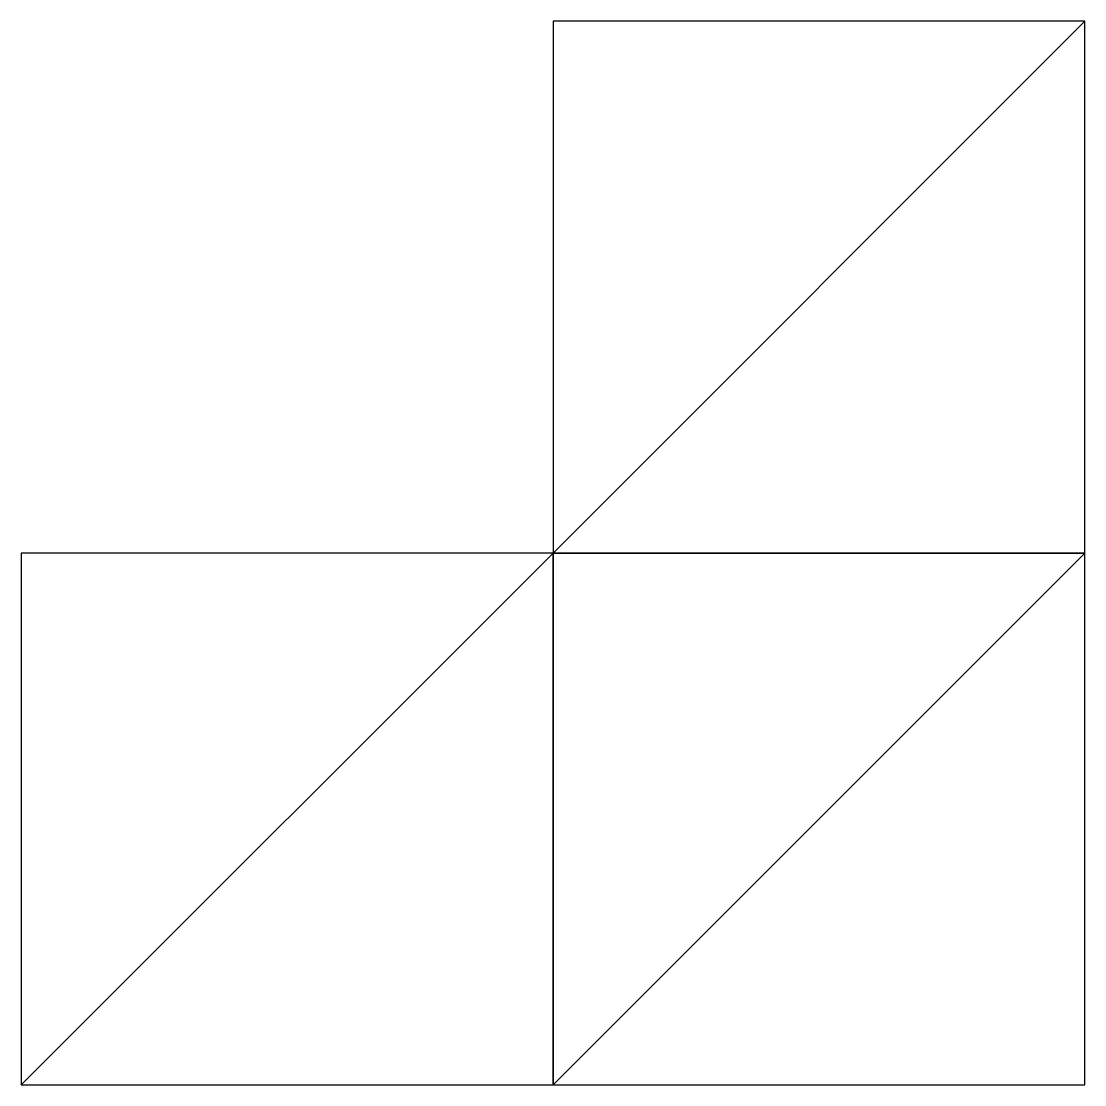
# Model space of a CAD drawing. Header units: metres. Extents: x 1000 to 1200, y 2000 to 2200.
import ezdxf

# ---------------------------------------------------------------- set-up
doc = ezdxf.new("R2010")
doc.units = ezdxf.units.M

msp = doc.modelspace()

# ---------------------------------------------------------------- linework, layer by layer
for points in [[(1100, 2100, 20), (1200, 2100, 30), (1200, 2200, 30)], [(1100, 2100, 20), (1200, 2200, 30), (1100, 2200, 20)], [(1000, 2000, 10), (1100, 2000, 10), (1100, 2100, 20)], [(1000, 2000, 10), (1100, 2100, 20), (1000, 2100, 20)], [(1100, 2000, 10), (1200, 2000, 20), (1200, 2100, 30)], [(1100, 2000, 10), (1200, 2100, 30), (1100, 2100, 20)]]:
    msp.add_3dface(points)

doc.saveas('drawing.dxf')
